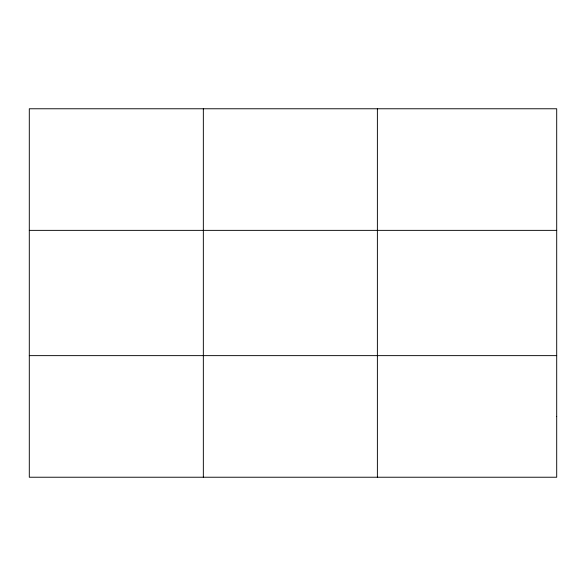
<?xml version="1.0" encoding="UTF-8"?>
<svg xmlns="http://www.w3.org/2000/svg" width="586" height="586" viewBox="0 0 586 586"><rect width="100%" height="100%" fill="white"/><g stroke="black" fill="none" stroke-linecap="round" stroke-linejoin="round"><path stroke-width="0.88" d="M203.342 108.769L203.342 477.231M377.384 108.769L377.384 477.231M29.3 230.364L556.7 230.364M29.3 355.636L556.7 355.636M556.7 416.434L556.7 477.231L29.3 477.231L29.3 108.769L556.7 108.769L556.7 416.434"/></g></svg>
